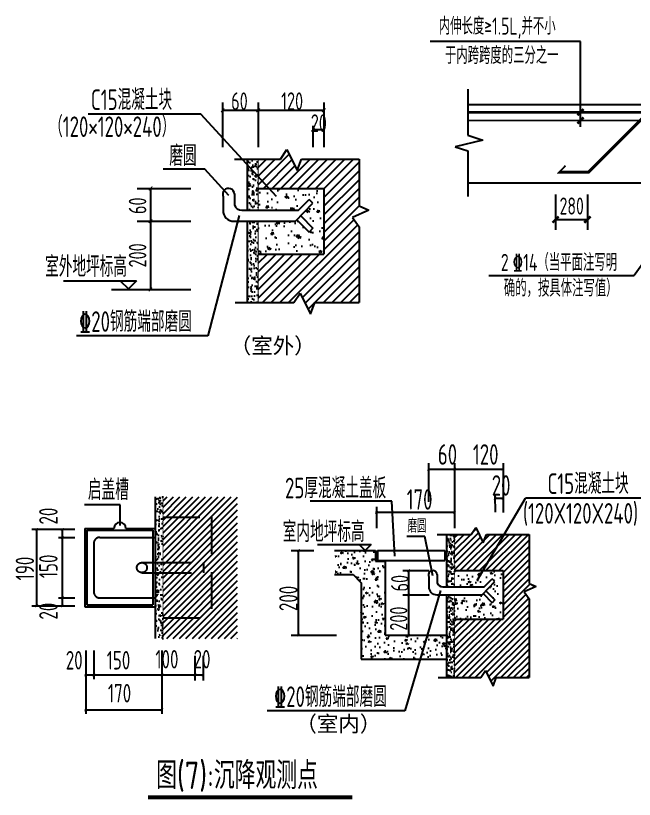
# Model space of a CAD drawing. Header units: millimetres. Extents: x 4533265 to 4958735, y 18976699 to 19555898.
# Drawn here: x 4845877 to 4858541, y 19446641 to 19462677 of the extents above; entities that cross this region are included whole.
import ezdxf

# ---------------------------------------------------------------- set-up
doc = ezdxf.new("R2010")
doc.units = ezdxf.units.MM
doc.header["$LTSCALE"] = 1000
doc.header["$MEASUREMENT"] = 0
doc.linetypes.add('HIDDEN', pattern=[0.375, 0.25, -0.125])
doc.linetypes.add('HIDDENX2', pattern=[19.049999999999997, 12.7, -6.35])
for name, color, linetype in [('NUM', 7, 'Continuous'), ('图形', 2, 'Continuous'), ('沉降观测-室内', 6, 'Continuous'), ('表格', 7, 'Continuous')]:
    doc.layers.add(name, color=color, linetype=linetype)
doc.styles.add('-宋体', font='', dxfattribs={"width": 0.8})
doc.styles.add('TSSD_REIN', font='tssdeng.shx', dxfattribs={"width": 0.7, "bigfont": 'tssdchn.shx'})
doc.styles.get('-宋体').set_extended_font_data('SimSun')
pattern_1 = [(49.99999999999999, (-69297.32293676469, 10383.48492816021), (320.6681783835276, -28.05483045438588), [33.53052903558634, -368.8358193914499]), (355, (-69297.32293676469, 10383.48492816021), (-62.03207493916041, 336.2853357249056), [26.82442322846914, -295.0686555131605]), (100.4513999999995, (-69270.6005894083, 10381.14702767064), (258.6363416122817, 308.2303011114158), [28.49656388705028, -313.4622125931741]), (46.18420000000002, (-69297.32293676469, 10472.89967225492), (477.1354262521579, -73.9992015453437), [50.29579355337889, -553.2537290871668]), (96.63559999999943, (-69257.56165529089, 10466.73304717662), (417.8631331584071, 435.5025007241445), [42.74484717179607, -470.1932437813726]), (351.1842, (-69297.32293676469, 10472.89967225492), (417.8627931968099, 435.502827099085), [40.23663484270372, -442.6029832697409]), (20.99999999999998, (-69252.61556471745, 10450.54598623107), (266.8614565680581, -180.000325383063), [33.53052903558634, -368.8358193914495]), (326.0000000000001, (-69252.61556471745, 10450.54598623107), (108.7798906906658, 324.195528541337), [26.82442322846909, -295.0686555131601]), (71.4514, (-69230.3771195449, 10435.54594490898), (375.6414565867782, 144.194909130602), [28.49656388705058, -313.4622125931782]), (37.49999999999998, (-69297.32293676469, 10383.48492816021), (5.436351757132591, 148.8280937554538), [0, -291.4920657493639, 0, -299.5393927179045, 0, -296.1863398143462]), (7.499999999999998, (-69297.32293676469, 10383.48492816021), (117.6114768477633, 176.3311114299574), [0, -170.7821612212531, 0, -284.7859599422467, 0, -112.8861144198074]), (327.5, (-69397.02037643082, 10383.48492816021), (238.6579826123524, -10.08369042111398), [0, -111.7684301186213, 0, -348.7175019700987, 0, -462.7213006910923]), (317.5, (-69441.72774847783, 10383.48492816021), (260.7272104571637, 44.75430688934183), [0, -145.2989591542076, 0, -231.5841872057832, 0, -328.5991845487466])]

# ---------------------------------------------------------------- blocks, each defined once
blk = doc.blocks.new('_ArchTick')
at = {"color": 0, "linetype": 'ByBlock', "const_width": 0.4}
blk.add_lwpolyline([(-0.5, -0.5), (0.5, 0.5)], dxfattribs=at)
blk = doc.blocks.new('A$C04FD6434')
at = {"layer": '表格', "linetype": 'Continuous'}
h = blk.add_hatch(dxfattribs=at)
h.set_pattern_fill('AR-SAND', color=256, scale=60.67429063582301, angle=-1.272221872585407e-14, style=0)
h.set_pattern_definition([(37.49999999999998, (-89821.56441901112, 11843.24363360344), (-3.822077318068813, 116.9086653651162), [0, -92.22492176645079, 0, -103.1462940808989, 0, -98.59572228321218]), (7.499999999999936, (-89821.56441901112, 11843.24363360344), (107.3799461759234, 171.2317105784934), [0, -49.75291832137488, 0, -83.12377817107755, 0, -31.85400258380708]), (327.5, (-89896.19379649311, 11843.24363360344), (188.9483484010932, 0.3433590590254196), [0, -30.33714531791151, 0, -109.2137231444814, 0, -142.5845829941841]), (317.4999999999999, (-89896.19379649311, 11843.24363360344), (182.3945992938991, 53.25234231078068), [0, -15.16857265895576, 0, -71.5956629502712, 0, -81.91029235836113])])
h.paths.add_polyline_path([(3414.985927622765, 2508.746650662622), (3601.676052656258, 2508.746650662622), (3601.676052656258, 3381.247324656229), (3414.985927622765, 3381.247324656229)])
h.paths.add_polyline_path([(3414.985927622765, 935.8275861620205), (3601.676052656258, 935.8275861620205), (3601.676052656258, 2322.056525629479), (3414.985927622765, 2322.056525629479)])
h = blk.add_hatch(dxfattribs=at)
h.set_pattern_fill('AN33C', color=256, scale=606.7429063582299, angle=-1.272221872585407e-14, style=0)
h.set_pattern_definition([(49.99999999999996, (-89821.56441901112, 11843.24363360344), (435.1925278062159, -38.07441275952381), [45.50571797686723, -500.5628977455393]), (355, (-89821.56441901112, 11843.24363360344), (-84.18638741743185, 456.3872413409431), [36.40457438149384, -400.4503181964322]), (100.4513999999995, (-89785.29837617022, 11840.07076865376), (351.0064636166682, 418.31255150835), [38.67390813242551, -425.4130028050243]), (46.18419999999995, (-89821.56441901112, 11964.59221487516), (647.5409356279287, -100.427487811538), [68.2585769653008, -750.8443466183089]), (96.63559999999912, (-89767.60267986823, 11956.22322369763), (567.099966429267, 591.0391081256248), [58.01086401886609, -638.1194022747178]), (351.1841999999999, (-89821.56441901112, 11964.59221487516), (567.0995050528138, 591.0395510630439), [54.60686157223923, -600.6754772946307]), (20.99999999999994, (-89760.8901283755, 11934.25506955734), (362.1691196280789, -244.286155877014), [45.50571797686672, -500.5628977455344]), (326.0000000000001, (-89760.8901283755, 11934.25506955734), (147.6298516516181, 439.9796458775287), [36.40457438149376, -400.4503181964315]), (71.45139999999996, (-89730.70938135637, 11913.89787061978), (509.7991196534848, 195.6930909629597), [38.67390813242577, -425.4130028050274]), (37.49999999999998, (-89821.56441901112, 11843.24363360344), (7.377905956108547, 201.9809843824016), [0, -395.5963749455655, 0, -406.5177472600133, 0, -401.9671754623266]), (7.499999999999936, (-89821.56441901112, 11843.24363360344), (159.6155757219645, 239.306508369228), [0, -231.775790228844, 0, -386.4952313501926, 0, -153.202583855453]), (327.5, (-89956.8680871292, 11843.24363360344), (323.8929764024782, -13.68500842865474), [0, -151.6857265895575, 0, -473.2594669594197, 0, -627.9789080807684]), (317.4999999999999, (-90017.54237776552, 11843.24363360344), (353.8440713347223, 60.73798792124956), [0, -197.1914445664249, 0, -314.2928254935633, 0, -445.9560361732995])])
h.paths.add_polyline_path([(4721.816802856512, 1761.717678684741), (4721.816802856512, 2882.395372574218), (3601.676052656258, 2882.395372574218), (3601.676052656258, 2508.746650662622), (4287.899371395353, 2508.746650662622), (4469.583650785498, 2694.67942042253), (4535.126677822322, 2628.192874619388), (4327.197588220239, 2415.401588145876), (4535.126677822322, 2202.610301672481), (4469.583650785498, 2136.123755869456), (4261.942397458712, 2348.620475327014), (4235.985423522769, 2322.056525629479), (3601.676052656258, 2322.056525629479), (3601.676052656258, 1761.717678684741)])
for p, q in [((2994.933146297466, 4348.545515893959), (2994.933146297466, 3585.775914666592)), ((3601.676052655559, 4348.545515893959), (3601.676052655559, 3585.775914666592)), ((4721.816802855814, 4348.545515893959), (4721.816802855814, 3585.775914666592)), ((2623.856302546104, 4147.294117645244), (702.97111231694, 4147.294117645244)), ((3913.201855607331, 2744.470432685339), (2623.856302546104, 4147.294117645244)), ((2994.933146297466, 4214.112440292607), (4721.816802855814, 4214.112440292607)), ((4535.126677822322, 3951.584248209605), (4535.126677822322, 3585.775914666592)), ((4535.126677822322, 3886.462003716966), (4721.816802855814, 3886.462003716966)), ((3983.529262882192, 3381.247324656462), (4091.876102442853, 3543.727510938654)), ((4091.876102442853, 3543.727510938654), (4265.707622371614, 3184.737955339951)), ((3194.549467832083, 3381.247324656462), (3983.529262882192, 3381.247324656462)), ((3414.985927622765, 3381.247324656462), (3414.985927622765, 2508.746650662739)), ((3601.676052655559, 2942.346495097969), (4128.148609676631, 3468.819052118342)), ((3601.676052655559, 3090.857580163865), (3892.065797149204, 3381.247324656462)), ((3601.676052655559, 3239.368665229063), (3743.554712083656, 3381.247324656462)), ((3690.236015197821, 2882.395372574218), (4176.599973237375, 3368.759330613888)), ((3987.258185328683, 2882.395372574218), (4486.110137411393, 3381.247324656462)), ((4135.769270394463, 2882.395372574218), (4634.621222476941, 3381.247324656462)), ((4265.707622371614, 3184.737955339951), (4337.599052345846, 3381.247324656462)), ((4284.280355460476, 2882.395372574218), (4783.132307542488, 3381.247324656462)), ((4337.599052345846, 3381.247324656462), (5323.999530092813, 3381.247324656462)), ((4432.791440525558, 2882.395372574218), (4931.643392608501, 3381.247324656462)), ((4581.302525591105, 2882.395372574218), (5080.154477673583, 3381.247324656462)), ((4721.816802855814, 2874.398564773495), (5228.66556273913, 3381.247324656462)), ((5323.999530092813, 3381.247324656462), (5323.999530092813, 2585.51478161721)), ((2692.035253379494, 3208.079940454452), (1978.51107012853, 3208.079940454452)), ((3100.915864322102, 2758.885220153956), (2692.035253379494, 3208.079940454452)), ((3838.747100263368, 2882.395372574218), (4225.051336798817, 3268.699609109084)), ((4721.816802855814, 2725.887479707948), (5323.999530092813, 3328.070206944831)), ((4721.816802855814, 2577.376394642401), (5323.999530092813, 3179.5591218794)), ((4721.816802855814, 2428.865309576853), (5323.999530092813, 3031.048036813852)), ((1538.977866768371, 2882.126900729607), (2454.214805170195, 2882.126900729607)), ((1765.559876736719, 2882.126900729607), (1765.559876736719, 1159.469803057262)), ((3601.676052655559, 2882.395372574218), (4721.816802855814, 2882.395372574218)), ((4721.816802855814, 2280.354224511306), (5323.999530092813, 2882.536951748305)), ((4721.816802855814, 2882.395372574218), (4721.816802855814, 1761.717678684858)), ((3002.750658081146, 2746.202624969301), (3002.750658081146, 2508.746650662739)), ((3194.716187511338, 2791.411248868448), (3194.716187511338, 2602.091713179718)), ((4287.899371395819, 2508.746650662739), (4469.583650785498, 2694.679420423112)), ((4535.126677822322, 2628.192874619504), (4469.583650785498, 2694.679420423112)), ((4721.816802855814, 2131.843139445758), (5323.999530092813, 2734.025866682758)), ((4235.985423522769, 2322.056525629479), (4535.126677822322, 2628.192874619504)), ((4721.816802855814, 1983.332054379862), (5323.999530092813, 2585.51478161721)), ((5323.999530092813, 2585.51478161721), (5487.714231330669, 2511.133366988739)), ((3278.097410466988, 2418.586154733319), (2739.669059520122, 368.5197253838414)), ((3325.133070484269, 2508.746650662739), (4287.899371395819, 2508.746650662739)), ((4327.197588220239, 2415.401588146226), (4535.126677822322, 2202.610301672714)), ((5487.714231330669, 2511.133366988739), (5208.397982763825, 2388.062822514912)), ((1538.977866768371, 2322.056525629479), (2454.214805170195, 2322.056525629479)), ((3189.44078311394, 2322.056525629479), (4235.985423522769, 2322.056525629479)), ((3414.985927622765, 2322.056525629479), (3414.985927622765, 935.8275861626025)), ((4261.942397458479, 2348.62047532713), (4469.583650785498, 2136.123755869688)), ((4721.816802855814, 1834.820969314664), (5236.294972294476, 2349.299138752976)), ((5208.397982763825, 2388.062822514912), (5323.999530092813, 2227.43108775164)), ((3971.334504769417, 935.8275861626025), (5298.44574246672, 2262.938823859324)), ((4119.845589834964, 935.8275861626025), (5323.999530092813, 2139.981526420568)), ((4535.126677822322, 2202.610301672714), (4469.583650785498, 2136.123755869688)), ((5323.999530092813, 2227.43108775164), (5323.999530092813, 935.8275861626025)), ((4355.928402362391, 1023.399313623901), (5323.999530092813, 1991.470441355021)), ((3601.676052655559, 1761.717678684858), (4721.816802855814, 1761.717678684858)), ((3601.676052655559, 1011.702389245853), (4351.691342095379, 1761.717678684858)), ((3601.676052655559, 1160.2134743114), (4203.180257029831, 1761.717678684858)), ((3601.676052655559, 1308.724559376715), (4054.669171964284, 1761.717678684858)), ((3601.676052655559, 1457.235644442262), (3906.158086898737, 1761.717678684858)), ((3601.676052655559, 1605.746729508042), (3757.647001833189, 1761.717678684858)), ((3601.676052655559, 1754.25781457359), (3609.135916767642, 1761.717678684858)), ((3674.312334638089, 935.8275861626025), (4500.202427160926, 1761.717678684858)), ((3822.823419703869, 935.8275861626025), (4648.713512226706, 1761.717678684858)), ((4404.379765923135, 923.3395921196789), (5323.999530092813, 1842.959356289473)), ((4452.831129483879, 823.2798706149915), (5323.999530092813, 1694.44827122381)), ((4713.889930097153, 935.8275861626025), (5323.999530092813, 1545.937186158262)), ((4862.401015162701, 935.8275861626025), (5323.999530092813, 1397.426101092715)), ((282.9690649705008, 1307.963249734719), (1526.917433607625, 1307.963249734719)), ((1246.523633328732, 1307.963249734719), (1386.720533467829, 1167.766349595273)), ((1526.917433607625, 1307.963249734719), (1386.720533467829, 1167.766349595273)), ((5010.912100228248, 935.8275861626025), (5323.999530092813, 1248.915016027284)), ((1100.234286154388, 1159.469803057262), (2454.214805170195, 1159.469803057262)), ((4211.309055567952, 935.8275861626025), (4319.655895128381, 1098.307772444328)), ((4319.655895128381, 1098.307772444328), (4493.48741505784, 739.318216845626)), ((5159.423185293796, 935.8275861626025), (5323.999530092813, 1100.403930961736)), ((3205.99815858854, 935.8275861626025), (4211.309055567952, 935.8275861626025)), ((4493.48741505784, 739.318216845626), (4565.378845031606, 935.8275861626025)), ((4565.378845031606, 935.8275861626025), (5323.999530092813, 935.8275861626025)), ((5307.934270359343, 935.8275861626025), (5323.999530092813, 951.8928458958399)), ((2739.669059520122, 368.5197253838414), (502.9871706627309, 368.5197253838414))]:
    blk.add_line(p, q, dxfattribs=at)
for points, const_width in [([(2964.614246168407, 4182.279458989389), (3024.206966065802, 4244.848151461221)], 16.33538594041389), ([(3571.357152526733, 4182.279458989389), (3630.949872423895, 4244.848151461221)], 16.33538594041389), ([(4691.497902726987, 4182.279458989389), (4751.090622623451, 4244.848151461221)], 16.33538594041389), ([(4504.807777693495, 3854.629022413748), (4564.400497589726, 3917.197714885464)], 16.33538594041389), ([(4691.497902726987, 3854.629022413748), (4751.090622623451, 3917.197714885464)], 16.33538594041389), ([(3601.676052656258, 3381.247324656695), (3601.676052656258, 2508.746650663204)], 18.66901250333015), ([(1735.240976607427, 2850.293919426156), (1794.833696503891, 2912.862611897755)], 16.33538594041389), ([(1735.240976607427, 2290.223544326611), (1794.833696503891, 2352.79223679821)], 16.33538594041389), ([(3601.676052656258, 2322.056525629479), (3601.676052656258, 935.8275861623697)], 18.66901250333015), ([(1735.240976607427, 1127.636821754044), (1794.833696503891, 1190.20551422541)], 16.33538594041389)]:
    blk.add_lwpolyline(points, dxfattribs=dict(at, const_width=const_width))
for centre, radius, start, end in [((3095.570717662107, 2780.828137363656), 100.4942228282626, 2.543141071118868, 204.4978473232418), ((3320.414940949995, 2639.933110372629), 131.2712762086337, 196.7543326290566, 272.0597586483863), ((3189.44078311394, 2508.746650662739), 186.6901250333016, 180, 270)]:
    blk.add_arc(centre, radius, start, end, dxfattribs=at)
blk.add_point((3508.330990139162, 2835.454369471176), dxfattribs=at)
at = {"layer": '表格', "linetype": 'Continuous', "style": 'TSSD_REIN', "width": 0.7}
for s, height, p in [('C15混凝土块', 349.9215119082725, (747.6944764561485, 4219.811745720333)), ('60', 300, (3140.345474133966, 4219.811745720333)), ('120', 300, (3993.029911761871, 4219.811745720333)), ('（120×120×240）', 349.9215119082725, (35.18781142728403, 3759.864983176813)), ('20', 300, (4498.91748791351, 3844.876297299168)), ('磨圆', 349.9215119082725, (2085.463939820882, 3265.55204552901)), ('室外地坪标高', 349.9215119082725, (-32.79472362599336, 1373.947514843429)), ('\x8420钢筋端部磨圆', 349.9215119082725, (543.5266013368964, 436.2610835521482))]:
    blk.add_text(s, height=height, dxfattribs=at).set_placement(p)
for s, p in [('60', (1693.83400271344, 2445.630114767933, -8.041593942840317)), ('200', (1693.83400271344, 1534.592589757638, -8.041593942840317))]:
    blk.add_text(s, height=300, rotation=90, dxfattribs=at).set_placement(p)
at = {"layer": '表格', "linetype": 'Continuous', "style": '-宋体'}
blk.add_text('（室外）', height=268.2731591296756, dxfattribs=at).set_placement((3117.647442996502, 67.15883741830476))
blk = doc.blocks.new('A$C5D690571')
at = {"layer": '沉降观测-室内', "linetype": 'Continuous'}
h = blk.add_hatch(dxfattribs=at)
h.set_pattern_fill('AN33C', color=256, scale=240.7320033324152, style=0)
h.set_pattern_definition([(49.99999999999999, (-74270.63953924435, 15278.54948857974), (172.6674806680533, -15.10644716774624), [18.05490024993112, -198.6039027492422]), (355, (-74270.63953924435, 15278.54948857974), (-33.40188650570175, 181.0767192364876), [14.44392019994492, -158.8831221993941]), (100.4513999999995, (-74256.2505829758, 15277.29061908531), (139.2657224066133, 165.9701621369161), [15.3443036314886, -168.7873452424785]), (46.18420000000002, (-74270.63953924435, 15326.69588924618), (256.9190756742389, -39.84572390903119), [27.08235037489627, -297.9058541238592]), (96.63559999999943, (-74249.2296184504, 15323.37539881957), (225.0032255468346, 234.5013465437702), [23.01645616942868, -253.1809774207386]), (351.1842, (-74270.63953924435, 15326.69588924618), (225.00304249059, 234.5015222841227), [21.66588029991739, -238.3246832990912]), (20.99999999999998, (-74246.56633891072, 15314.65928907949), (143.6946304597236, -96.92325212934156), [18.05490024993109, -198.6039027492421]), (326.0000000000001, (-74246.56633891072, 15314.65928907949), (58.57378729497391, 174.5668230607199), [14.4439201999449, -158.8831221993938]), (71.4514, (-74234.59179151081, 15306.58234375203), (202.2684766236498, 77.6434126087857), [15.34430363148877, -168.7873452424806]), (37.49999999999998, (-74270.63953924435, 15278.54948857974), (2.927266330763697, 80.13820432985973), [0, -156.9572661727345, 0, -161.2904422327179, 0, -159.4849522077248]), (7.499999999999998, (-74270.63953924435, 15278.54948857974), (63.32925676418023, 94.94752153920783), [0, -91.95962527298245, 0, -153.3462861227483, 0, -60.78483084143475]), (327.5, (-74324.32277598744, 15278.54948857974), (128.5081444835743, -5.429679457522899), [0, -60.18300083310382, 0, -187.7709625992838, 0, -249.1576234490496]), (317.5, (-74348.39597632061, 15278.54948857974), (140.3915748615497, 24.09847294041484), [0, -78.23790108303488, 0, -124.6991777261911, 0, -176.9380224493251])])
h.paths.add_polyline_path([(2478.48324212851, 5048.589719773969), (2340.922097367235, 5048.589719773969), (2340.922097367235, 3928.540601658868), (2478.48324212851, 3928.540601658868)])
h.paths.add_polyline_path([(2478.48324212851, 3928.540601658868), (2340.922097367235, 3928.540601658868), (2340.922097367235, 3756.589170707273), (2478.48324212851, 3756.589170707273)])
h.paths.add_polyline_path([(2478.48324212851, 3756.589170707273), (2340.922097367235, 3756.589170707273), (2340.922097367235, 2636.540052592172), (2478.48324212851, 2636.540052592172)])
h = blk.add_hatch(dxfattribs=at)
h.set_pattern_fill('ANSI31', color=256, scale=619.0251514262102, style=0)
h.set_pattern_definition([(45, (-74270.63953924435, 15278.54948857974), (-54.71461028731284, 54.71461028731282), [])])
h.paths.add_polyline_path([(3166.288965934888, 3928.540601658868), (2478.48324212851, 3928.540601658868), (2478.48324212851, 3756.589170707273), (3166.288965934888, 3756.589170707273)], flags=0)
h.paths.add_polyline_path([(3303.850110697094, 4700.415675221011), (2478.48324212851, 4700.415675221011), (2478.48324212851, 3928.540601658868), (3166.288965934888, 3928.540601658868), (3166.288965934888, 3756.589170707273), (2478.48324212851, 3756.589170707273), (2478.48324212851, 2984.714097145014), (3303.850110697094, 2984.714097145014)], flags=16)
h.paths.add_polyline_path([(3747.563699187245, 5048.589719773969), (2478.48324212851, 5048.589719773969), (2478.48324212851, 4700.415675221011), (3303.850110697094, 4700.415675221011), (3303.850110697094, 2984.714097145014), (2478.48324212851, 2984.714097145014), (2478.48324212851, 2636.540052592172), (3747.563699187245, 2636.540052592172)])
h = blk.add_hatch(dxfattribs=at)
h.set_pattern_fill('AR-SAND', color=256, scale=44.70737204744853, style=0)
h.set_pattern_definition([(37.49999999999998, (-69297.32293676469, 10383.48492816021), (-2.816267497524411, 86.14322711113823), [0, -67.95520551212165, 0, -76.00253248066244, 0, -72.64947957710375]), (7.499999999999998, (-69297.32293676469, 10383.48492816021), (79.12206560331194, 126.1707341104688), [0, -36.66004507890774, 0, -61.24909970500442, 0, -23.47137032491045]), (327.5, (-69352.31300438312, 10383.48492816021), (139.2250988218581, 0.2530014119135012), [0, -22.35368602372427, 0, -80.47326968540735, 0, -105.0623243115041]), (317.5, (-69352.31300438312, 10383.48492816021), (134.3960205323467, 39.23856801847), [0, -11.17684301186213, 0, -52.75469901598925, 0, -60.35495226405548])])
h.paths.add_polyline_path([(7451.799844607944, 4409.730502376682), (7314.238699846203, 4409.730502376682), (7314.238699846203, 3517.131025840994), (7451.799844607944, 3517.131025840994)])
h.paths.add_polyline_path([(7444.323627056787, 2980.330098657054, -0.3764019532942927), (7451.799844607944, 2988.854229212739), (7451.799844607944, 3379.569881079718), (7314.238699846203, 3379.569881079718), (7314.238699846203, 1967.019425706472), (7451.799844607944, 1967.019425706472), (7451.799844607944, 2971.805968101369, -0.3764019532942927)])
h = blk.add_hatch(dxfattribs=at)
h.set_pattern_fill('ANSI31', color=256, scale=619.0251514262102, style=0)
h.set_pattern_definition([(45, (-69297.32293676469, 10383.48492816021), (-54.71461028731284, 54.71461028731282), [])])
h.paths.add_polyline_path([(7941.08626439888, 4264.934124985477), (7812.99988129246, 4529.452744900249), (7733.165367932757, 4409.730502376682), (7451.799844607944, 4409.730502376682), (7451.799844607944, 3792.451136723277), (8277.166713176295, 3792.451136723277), (8277.166713176295, 2966.688625436043), (7451.799844607944, 2966.688625436043), (7451.799844607944, 1967.019425706472), (7901.003109911224, 1967.019425706472), (7980.837623271625, 2086.741668230039), (8108.924006377347, 1822.223048315267), (8161.896638990147, 1967.019425706472), (8709.042741862591, 1967.019425706472), (8720.880301666679, 1978.856985510211), (8720.88030166598, 3309.845874222228), (8635.700214160373, 3428.206099837204), (8841.512186788721, 3518.889658923261), (8720.88030166598, 3573.697017070372), (8720.88030166598, 4409.730502376682), (7994.058897010516, 4409.730502376682)])
h = blk.add_hatch(dxfattribs=at)
h.set_pattern_fill('AR-CONC', color=256, scale=44.70737204744853, style=0)
h.set_pattern_definition(pattern_1)
h.paths.add_polyline_path([(6268.773999660043, 3950.448631839245), (6103.700625946512, 3950.448631839245), (6103.700625946512, 4136.156177267316), (5414.250357550569, 4136.156177267316), (5414.250357550569, 3723.47274298314), (5718.529420614475, 3723.47274298314), (5856.090565376217, 3585.911598221865), (5856.090565376217, 2282.020843827398), (7087.995935656596, 2282.020843827398), (7131.953887450974, 2691.764157273108), (6601.703515852802, 2691.764157273108, -0.9772497378288105), (6584.512925027404, 2691.764157273108), (6268.773999660043, 2691.764157273108)])
h = blk.add_hatch(dxfattribs=at)
h.set_pattern_fill('AN33C', color=256, scale=447.0737204744853, style=0)
h.set_pattern_definition([(49.99999999999999, (-61386.37734504207, 10395.18143432389), (320.6681783835276, -28.05483045438589), [33.53052903558634, -368.8358193914499]), (355, (-61386.37734504207, 10395.18143432389), (-62.0320749391604, 336.2853357249056), [26.82442322846914, -295.0686555131605]), (100.4513999999995, (-61359.65499768546, 10392.84353383444), (258.6363416122819, 308.2303011114158), [28.49656388705028, -313.4622125931741]), (46.18420000000002, (-61386.37734504207, 10484.59617841872), (477.1354262521577, -73.99920154534365), [50.29579355337889, -553.2537290871668]), (96.63559999999943, (-61346.61606356781, 10478.42955334065), (417.8631331584071, 435.5025007241445), [42.74484717179607, -470.1932437813724]), (351.1842, (-61386.37734504207, 10484.59617841872), (417.8627931968099, 435.502827099085), [40.23663484270372, -442.6029832697409]), (20.99999999999998, (-61341.66997299506, 10462.2424923951), (266.8614565680581, -180.0003253830628), [33.53052903558634, -368.8358193914495]), (326.0000000000001, (-61341.66997299506, 10462.2424923951), (108.7798906906658, 324.195528541337), [26.82442322846909, -295.0686555131601]), (71.4514, (-61319.43152782274, 10447.24245107267), (375.6414565867782, 144.194909130602), [28.49656388705058, -313.4622125931782]), (37.49999999999998, (-61386.37734504207, 10395.18143432389), (5.436351757132575, 148.8280937554538), [0, -291.4920657493641, 0, -299.5393927179045, 0, -296.1863398143462]), (7.499999999999998, (-61386.37734504207, 10395.18143432389), (117.6114768477633, 176.3311114299574), [0, -170.7821612212531, 0, -284.7859599422467, 0, -112.8861144198074]), (327.5, (-61486.07478470751, 10395.18143432389), (238.6579826123524, -10.08369042111396), [0, -111.7684301186213, 0, -348.7175019700987, 0, -462.7213006910923]), (317.5, (-61530.78215675522, 10395.18143432389), (260.7272104571637, 44.75430688934184), [0, -145.2989591542076, 0, -231.5841872057832, 0, -328.5991845487466])])
h.paths.add_polyline_path([(8277.166713176295, 2966.688625436043), (8277.166713176295, 3792.451136723277), (7451.799844607944, 3792.451136723277), (7451.799844607944, 3517.131025840994), (7957.438079467742, 3517.131025840994), (8091.310706387274, 3654.134119348368), (8139.605568415252, 3605.144032967044), (7986.394660286838, 3448.350453460356), (8139.605568415252, 3291.556873953668), (8091.310706387274, 3242.566787572112), (7938.311888146447, 3399.14331769885), (7919.185696825152, 3379.569881079718), (7451.799844607944, 3379.569881079718), (7451.799844607944, 2966.688625436043)])
h = blk.add_hatch(dxfattribs=at)
h.set_pattern_fill('AR-CONC', color=256, scale=44.70737204744853, style=0)
h.set_pattern_definition(pattern_1)
h.paths.add_polyline_path([(7314.238699846203, 2691.764157273108), (7131.953887450974, 2691.764157273108), (7087.995935656596, 2282.020843827398), (7314.238699846203, 2282.020843827398)])
at = {"layer": 'NUM', "const_width": 69.98430238165449, "elevation": -8.041593942840317}
blk.add_lwpolyline([(2223.51868395973, -73.19898277614263), (5709.2613967699, -73.19898277614263)], dxfattribs=at)
at = {"layer": '沉降观测-室内', "linetype": 'Continuous'}
for p, q in [((7004.726124133449, 5622.475834167213), (7004.726124133449, 4964.0889896187)), ((7451.799844607944, 5622.475834167213), (7451.799844607944, 4788.186742329039)), ((8277.166713176295, 5622.475834167213), (8277.166713176295, 4785.196553935297)), ((7004.726124133449, 5523.419883724069), (8277.166713176295, 5523.419883724069)), ((2340.922097367235, 5048.589719774551), (2340.922097367235, 2636.540052592522)), ((6378.240024239989, 4973.526547152782), (4985.873888120055, 4973.526547152782)), ((6434.172352831811, 4037.393895939458), (6378.240024239989, 4973.526547152782)), ((7838.631986101856, 3622.759426503093), (8658.193785122596, 5028.174097320298)), ((8139.60556841502, 5075.018779398524), (8141.270721121226, 4788.777943175286)), ((8139.60556841502, 5027.033967667259), (8277.166713176295, 5027.033967667259)), ((10751.08483083243, 5028.174097320298), (8658.193785122596, 5028.174097320298)), ((1747.138127703918, 4912.06811517966), (1138.912064212142, 4912.06811517966)), ((1747.138127703918, 4562.079731697217), (1747.138127703918, 4912.06811517966)), ((6117.456740422407, 4877.835202170303), (6117.456740422407, 4513.150832963292)), ((7447.702138139633, 4877.835202170769), (7447.702138139633, 4513.150832963292)), ((6103.700625946512, 4788.186742329039), (7461.458252615761, 4788.186742329039)), ((241.5513020819053, 4495.980323800119), (974.1173295057379, 4495.980323800119)), ((322.5664677727036, 3175.393334090593), (322.5664677727036, 4509.73643827613)), ((759.8914660993032, 3175.393334090593), (759.8914660993032, 4509.73643827613)), ((1144.140137942741, 4509.73643827613), (1144.140137942741, 3175.393334090593)), ((1144.140137942741, 4509.73643827613), (1639.360259083565, 4509.73643827613)), ((1179.339705793653, 4479.918229221134), (1179.339705793653, 3210.565558318165)), ((1179.339705793653, 4479.918229221134), (2305.72252951609, 4479.918229221134)), ((1845.701976226177, 4509.73643827613), (2340.922097367235, 4509.73643827613)), ((2305.72252951609, 4479.918229221134), (2305.72252951609, 3210.565558318165)), ((7151.811834737426, 4409.730502377264), (7733.165367932757, 4409.730502377264)), ((7314.238699846203, 4409.730502377264), (7314.238699846203, 3517.131025841576)), ((7733.165367932757, 4409.730502377264), (7812.999881292228, 4529.452744900598)), ((7812.999881292228, 4529.452744900598), (7941.086264398415, 4264.934124985826)), ((7941.086264398415, 4264.934124985826), (7994.058897010516, 4409.730502377264)), ((7994.058897010516, 4409.730502377264), (8720.880301666679, 4409.730502377264)), ((8720.880301666679, 4409.730502377264), (8720.880301666679, 3573.69701707107)), ((693.5232092118822, 4358.419179038843), (974.2462707599625, 4358.419179038843)), ((6944.229791880585, 4373.227506327676), (6634.656805114821, 4373.227506327676)), ((7082.818653203314, 3701.443655992392), (6944.229791880585, 4373.227506327676)), ((5111.409093912458, 4235.975754798623), (6028.002628697548, 4235.975754798623)), ((5821.396670597373, 4235.975754798623), (5924.699649647344, 4132.672775748419)), ((6028.002628697548, 4235.975754798623), (5924.699649647344, 4132.672775748419)), ((4663.087721622549, 4136.156177267665), (5049.857026158599, 4136.156177267665)), ((4783.851511207642, 4136.156177267665), (4783.851511207642, 2691.764157273108)), ((5402.231242773822, 4136.156177267665), (6103.700625946512, 4136.156177267665)), ((6103.700625946512, 4136.156177267665), (6103.700625946512, 3950.448631839594)), ((6136.292696038261, 4136.156177267665), (7284.842667572666, 4136.156177267665)), ((6136.292696038261, 4136.156177267665), (6136.292696038261, 3964.204746315838)), ((7284.842667572666, 4136.156177267665), (7284.842667572666, 3964.204746315838)), ((6103.700625946512, 3950.448631839594), (6268.773999660043, 3950.448631839594)), ((6136.292696038261, 3964.204746315838), (7284.842667572666, 3964.204746315838)), ((6268.773999660043, 3950.448631839594), (6268.77399965981, 2691.764157273225)), ((6567.366175532341, 3792.253315364011), (7014.909879527055, 3792.253315364011)), ((6665.282206462696, 3792.253315364011), (6665.282206462696, 2691.764157273225)), ((7451.799844607944, 3792.451136723626), (8277.166713176295, 3792.451136723626)), ((8277.166713176295, 3792.451136723626), (8277.166713176295, 2966.688625436509)), ((5402.231242773822, 3723.472742983373), (5718.529420614475, 3723.472742983373)), ((5718.529420614475, 3723.472742983373), (5856.090565376217, 3585.911598222097)), ((7010.486395973945, 3692.098585856729), (7010.486395973945, 3517.131025841576)), ((7151.934680817183, 3725.410203466658), (7151.934680817183, 3585.911598222097)), ((7957.438079467742, 3517.131025841576), (8091.310706387274, 3654.134119348717)), ((8139.60556841502, 3605.14403296751), (8091.310706387274, 3654.134119348717)), ((5856.090565376217, 3585.911598222097), (5856.090565376217, 2282.020843827748)), ((7248.031331429025, 3517.131025841576), (7957.438079467742, 3517.131025841576)), ((7919.185696825152, 3379.569881079951), (8139.60556841502, 3605.14403296751)), ((8841.512186788721, 3518.889658923494), (8635.700214160373, 3428.206099837553)), ((8720.880301666679, 3573.69701707107), (8841.512186788721, 3518.889658923494)), ((6567.366175532341, 3379.569881079951), (7014.909879527055, 3379.569881079951)), ((7213.373476679437, 3450.696976208943), (6602.048155328957, 1399.561784933787)), ((7148.047540735453, 3379.569881080184), (7919.185696825152, 3379.569881079951)), ((7314.238699846203, 3379.569881080184), (7314.238699846203, 1967.019425706938)), ((7938.311888146447, 3399.143317699549), (8091.310706387274, 3242.566787572694)), ((7986.394660286605, 3448.350453460705), (8139.60556841502, 3291.556873953901)), ((8635.700214160373, 3428.206099837553), (8720.880301666679, 3309.845874222694)), ((693.5232092118822, 3326.710593328346), (974.2462707599625, 3326.710593328346)), ((1179.339705793653, 3210.565558318165), (2305.72252951609, 3210.565558318165)), ((8139.60556841502, 3291.556873953901), (8091.310706387274, 3242.566787572694)), ((8720.880301666679, 3309.845874222694), (8720.880301666679, 1967.019425706938)), ((241.5513020819053, 3189.14944856707), (974.1173295057379, 3189.14944856707)), ((1144.140137942741, 3175.393334090593), (2340.922097367235, 3175.393334090593)), ((7451.799844607944, 2966.688625436509), (8277.166713176295, 2966.688625436509)), ((4663.087721622549, 2691.764157273108), (5436.626330694649, 2691.764157273108)), ((6268.77399965981, 2691.764157273225), (7314.238699846203, 2691.764157273108)), ((1157.896252418635, 2429.011248110095), (1157.896252418635, 1347.919161408907)), ((1295.457397180377, 2429.011248110095), (1295.457397180377, 1942.06700560695)), ((2459.868104886264, 2429.011248110095), (2459.868104886264, 1347.919161408907)), ((3022.01341225463, 2339.406323818956), (3022.01341225463, 1917.292567918892)), ((3159.574557015672, 2339.406323818956), (3159.574557015672, 1917.292567918892)), ((5856.090565376217, 2282.020843827748), (7314.238699846203, 2282.020843827748)), ((1144.140137942741, 2014.270092919585), (3159.574557015672, 2014.270092919585)), ((7901.003109911224, 1967.019425706938), (7980.837623271625, 2086.741668230738)), ((7980.837623271625, 2086.741668230738), (8108.924006377347, 1822.223048315616)), ((7172.567532668123, 1967.019425706938), (7901.003109911224, 1967.019425706938)), ((8108.924006377347, 1822.223048315616), (8161.896638989449, 1967.019425706938)), ((8161.896638989449, 1967.019425706938), (8720.880301666679, 1967.019425706938)), ((8709.042741863057, 1967.019425706938), (8720.880301666679, 1978.85698551056)), ((1144.140137942741, 1418.777675599791), (2459.868104886264, 1418.777675599791)), ((6602.048155328957, 1399.561784933787), (4256.44037970202, 1399.561784933787))]:
    blk.add_line(p, q, dxfattribs=at)
at = {"layer": '沉降观测-室内', "linetype": 'HIDDEN', "ltscale": 2.5}
for p, q in [((2478.483242128277, 4700.41567522171), (3303.850110696629, 4700.41567522171)), ((3303.850110696629, 4700.41567522171), (3303.850110696629, 2984.714097145363)), ((2117.385237129405, 3928.540601659566), (2340.922097367235, 3928.540601659566)), ((2340.922097367235, 3928.540601659566), (3166.288965934888, 3928.540601659566)), ((3166.288965934888, 3928.540601659566), (3166.288965934888, 3756.58917070739)), ((2117.385237129405, 3756.589170707855), (2340.922097367235, 3756.58917070739)), ((2340.922097367235, 3756.58917070739), (3166.288965934888, 3756.58917070739)), ((2478.483242128277, 2984.714097145363), (3303.850110696629, 2984.714097145363))]:
    blk.add_line(p, q, dxfattribs=at)
at = {"layer": '沉降观测-室内', "linetype": 'HIDDENX2'}
for p, q in [((1398.62825575145, 4358.419179038494), (2327.165982890641, 4358.419179038843)), ((1295.457397180377, 4255.248320467537), (1295.457397180377, 3429.881451899186)), ((1398.62825575145, 3326.710593328346), (2327.165982890641, 3326.710593328346))]:
    blk.add_line(p, q, dxfattribs=at)
at = {"layer": '沉降观测-室内', "linetype": 'Continuous'}
for points, const_width in [([(6982.385881932918, 5499.964002763852), (7026.296307119541, 5546.067249848275)], 12.03660016662076), ([(7429.459602406947, 5499.964002763852), (7473.370027594268, 5546.067249848275)], 12.03660016662076), ([(8254.826470974833, 5499.964002763852), (8298.736896162387, 5546.067249848275)], 12.03660016662076), ([(2478.48324212851, 5048.589719774551), (2478.48324212851, 3928.540601659333)], 13.75611447613801), ([(8117.815380518558, 5003.578086707043), (8161.725805704948, 5049.681333791232)], 12.03660016662076), ([(8254.826470974833, 5003.578086707043), (8298.736896162387, 5049.681333791232)], 12.03660016662076), ([(6095.116498222109, 4764.730861369055), (6139.026923408732, 4810.834108453244)], 12.03660016662076), ([(7425.361895939335, 4764.730861369055), (7469.272321126191, 4810.834108453244)], 12.03660016662076), ([(300.2262255717069, 4472.524442839669), (344.1366507583298, 4518.627689924208)], 12.03660016662076), ([(737.5512238987722, 4472.524442839669), (781.461649085395, 4518.627689924208)], 12.03660016662076), ([(7451.799844607944, 4409.730502377264), (7451.799844607944, 3517.13102584146)], 13.75611447613801), ([(737.5512238987722, 4334.963298078394), (781.461649085395, 4381.066545162816)], 12.03660016662076), ([(4761.511269007344, 4112.700296307448), (4805.4216941942, 4158.80354339187)], 12.03660016662076), ([(2478.48324212851, 3928.540601659333), (2478.48324212851, 2636.540052592522)], 13.75611447613801), ([(6642.941964261699, 3768.797434404027), (6686.852389448555, 3814.900681488332)], 12.03660016662076), ([(737.5512238987722, 3303.254712368129), (781.461649085395, 3349.357959452318)], 12.03660016662076), ([(6642.941964261699, 3356.114000120084), (6686.852389448555, 3402.217247204157)], 12.03660016662076), ([(7451.799844607944, 3379.569881080184), (7451.799844607944, 1967.019425706938)], 13.75611447613801), ([(300.2262255717069, 3165.693567606737), (344.1366507583298, 3211.796814691159)], 12.03660016662076), ([(737.5512238987722, 3165.693567606737), (781.461649085395, 3211.796814691159)], 12.03660016662076), ([(4761.511269007344, 2668.308276312775), (4805.4216941942, 2714.411523397313)], 12.03660016662076), ([(6642.941964261699, 2668.308276312775), (6686.852389448555, 2714.411523397313)], 12.03660016662076), ([(1135.556010218803, 1990.814211959485), (1179.466435405193, 2036.917459043558)], 12.03660016662076), ([(1273.117154980078, 1990.814211959485), (1317.027580166236, 2036.917459043558)], 12.03660016662076), ([(2437.527862686198, 1990.814211959485), (2481.438287872355, 2036.917459043558)], 12.03660016662076), ([(2999.673170054331, 1990.814211959485), (3043.583595240954, 2036.917459043558)], 12.03660016662076), ([(3137.234314815374, 1990.814211959485), (3181.14474000223, 2036.917459043558)], 12.03660016662076), ([(1135.556010218803, 1395.321794639458), (1179.466435405193, 1441.425041723996)], 12.03660016662076), ([(2437.527862686198, 1395.321794639458), (2481.438287872355, 1441.425041723996)], 12.03660016662076)]:
    blk.add_lwpolyline(points, dxfattribs=dict(at, const_width=const_width))
at = {"layer": '沉降观测-室内', "linetype": 'Continuous', "const_width": 17.19514309517251}
blk.add_lwpolyline([(7444.323627056787, 2980.330098657403, 1), (7461.518770152004, 2980.330098657403, 1)], format="xyb", close=True, dxfattribs=at)
at = {"layer": '沉降观测-室内', "linetype": 'HIDDENX2'}
blk.add_circle((2117.385237129405, 3842.564886183711), 85.97571547586256, dxfattribs=at)
at = {"layer": '沉降观测-室内', "linetype": 'Continuous'}
for centre, radius, start, end in [((1742.531117654638, 4509.73643827613), 103.170858571035, 0, 180), ((7078.880124085816, 3717.612121305312), 74.04837471556193, 2.543141071118868, 204.4978473232418), ((7148.047540735453, 3517.131025841576), 137.5611447613801, 180, 270), ((7244.554814929375, 3613.79473299603), 96.72620352215121, 196.7543326290566, 272.0597586483863)]:
    blk.add_arc(centre, radius, start, end, dxfattribs=at)
at = {"layer": '沉降观测-室内', "linetype": 'HIDDENX2'}
for centre, start, end in [((1398.62825575145, 4255.248320467537), 90, 180), ((1398.62825575145, 3429.881451899186), 180, 270)]:
    blk.add_arc(centre, 103.170858571035, start, end, dxfattribs=at)
at = {"layer": '沉降观测-室内', "color": 0, "linetype": 'ByBlock'}
blk.add_point((7383.019272227306, 3757.863029173925), dxfattribs=at)
at = {"layer": 'NUM', "linetype": 'Continuous', "style": 'TSSD_REIN', "width": 0.8}
blk.add_text('图(7):沉降观测点', height=466.5620158776968, dxfattribs=at).set_placement((2360.455651041586, 66.55261642648841, -8.041593942840317))
at = {"layer": '沉降观测-室内', "linetype": 'Continuous', "style": 'TSSD_REIN', "width": 0.699999988079071}
for s, p in [('20', (679.22477990482, 4577.982980908593)), ('190', (278.6560027953237, 3625.031935516512)), ('150', (679.22477990482, 3662.958009191556)), ('200', (4774.52217044658, 3101.642636583187)), ('20', (679.22477990482, 2956.931424722308))]:
    blk.add_text(s, height=315, rotation=90, dxfattribs=at).set_placement(p)
for s, p in [('20', (818.6451566896867, 2105.532401315868)), ('150', (1516.292430896079, 2105.532401315868)), ('100', (2346.994769606739, 2123.18080562586)), ('20', (2999.262465843, 2123.18080562586)), ('170', (1537.405289161252, 1543.775536055211))]:
    blk.add_text(s, height=315, dxfattribs=at).set_placement(p)
at = {"layer": '表格', "linetype": 'Continuous', "style": 'TSSD_REIN', "width": 0.699999988079071}
for s, height, p in [('60', 349.9215119082725, (7165.465132989921, 5597.847794597968)), ('120', 349.9215119082725, (7763.870605394477, 5597.847794597968)), ('C15混凝土块', 349.9215119082725, (9036.023745884188, 5099.636763553834)), ('启盖槽', 349.9215119082725, (1195.337847155053, 4995.086886299541)), ('25厚混凝土盖板', 349.9215119082725, (4558.256318613887, 5024.715967396274)), ('20', 349.9215119082725, (8085.125482095173, 5068.975183905102)), ('170', 349.9215119082725, (6634.095708576497, 4830.365924570477)), ('(120X120X240)', 349.9215119082725, (8616.88452183595, 4593.505954047665)), ('磨圆', 233.2810079388484, (6646.980072106468, 4439.193410833366)), ('室内地坪标高', 349.9215119082725, (4520.116861673538, 4278.971420524758)), ('\x8420钢筋端部磨圆', 349.9215119082725, (4368.570299748797, 1467.303143102094))]:
    blk.add_text(s, height=height, dxfattribs=at).set_placement(p)
for s, p in [('60', (6667.50755824917, 3436.040528518031, -8.041593942840317)), ('200', (6647.250732225599, 2767.602614060859, -8.041593942840317))]:
    blk.add_text(s, height=300, rotation=90, dxfattribs=at).set_placement(p)
at = {"layer": '表格', "linetype": 'Continuous', "style": '-宋体'}
blk.add_text('（室内）', height=268.2731591296756, dxfattribs=at).set_placement((4736.085237791296, 1045.246022871812))

msp = doc.modelspace()

# ---------------------------------------------------------------- linework, layer by layer
at = {"layer": '图形', "color": 3, "linetype": 'Continuous'}
for p, q in [((4857439.472523097, 19462146.02629099), (4854363.299598832, 19462146.02629099)), ((4857439.472523097, 19460403.53942768), (4857439.472523097, 19462146.02629099)), ((4855134.796254266, 19461170.71813187), (4855134.796254266, 19460232.378841)), ((4855134.796254266, 19460856.13844213), (4858904.511305217, 19460856.13844213)), ((4855134.796254266, 19460232.378841), (4855443.050845716, 19460129.75610157)), ((4855443.050845716, 19460129.75610157), (4854875.721582223, 19459995.19028332)), ((4854875.721582223, 19459995.19028332), (4855134.796254266, 19459908.94046326)), ((4855134.796254266, 19459908.94046326), (4855134.796254266, 19458979.47302882)), ((4855134.796254266, 19459256.13844213), (4858904.511305217, 19459256.13844213)), ((4859993.533236917, 19459374.44332831), (4858534.680936869, 19457359.98888848)), ((4856928.759796623, 19459014.31601271), (4856928.759796623, 19458293.52184408)), ((4857581.378262896, 19459014.31601271), (4857581.378262896, 19458293.52184408)), ((4856928.759796623, 19458504.18517077), (4857581.378262896, 19458504.18517077)), ((4855565.774301458, 19457359.98888848), (4858534.680936869, 19457359.98888848))]:
    msp.add_line(p, q, dxfattribs=at)
at = {"layer": '图形', "color": 3, "linetype": 'Continuous', "const_width": 55.00000000000001}
msp.add_lwpolyline([(4855134.796254266, 19460700.46651246), (4865726.241548713, 19460700.46651246)], dxfattribs=at)
at = {"layer": '图形', "color": 3, "linetype": 'Continuous'}
for points in [[(4855134.796254266, 19460532.11922671, 35, 35, 0), (4863796.981859598, 19460532.11922671, 35, 35, 0), (4863669.299219955, 19460398.06030428, 0, 0, 0)], [(4858743.408505496, 19460612.76020641, 60, 60, 0), (4857601.256693382, 19459472.13514248, 60, 60, 0), (4857003.023273665, 19459472.13514248, 35, 35, 0), (4857130.705913302, 19459606.1940649, 0, 0, 0)]]:
    msp.add_lwpolyline(points, format="xyseb", dxfattribs=at)

# ---------------------------------------------------------------- block references
at = {"xscale": 1.200000002980232, "yscale": 1.199999999254942, "zscale": 1.200000000186265}
for name, p in [('A$C04FD6434', (4846519.876836184, 19455683.36579268)), ('A$C5D690571', (4845920.547731627, 19446771.03094811))]:
    msp.add_blockref(name, p, dxfattribs=at)
at = {"layer": '表格', "color": 3, "linetype": 'Continuous', "xscale": 127, "yscale": 127, "zscale": 127, "rotation": 180}
for p in [(4857439.472523097, 19460700.46651246), (4857439.472523097, 19460532.11922671), (4856928.759796623, 19458504.18517077), (4857581.378262896, 19458504.18517077)]:
    msp.add_blockref('_ArchTick', p, dxfattribs=at)

# ---------------------------------------------------------------- texts
at = {"layer": '图形', "color": 3, "linetype": 'Continuous', "style": 'TSSD_REIN', "width": 0.7}
for s, p in [('内伸长度≥1.5L,并不小', (4854538.243716318, 19462288.07324969)), ('于内跨跨度的三分之一', (4854663.175297741, 19461689.9631296)), ('280', (4857011.553755548, 19458606.1347893)), ('2  14（当平面注写明', (4855809.043744076, 19457453.36153078)), ('确的，按具体注写值）', (4855870.152247947, 19456927.69793593))]:
    msp.add_text(s, height=350, dxfattribs=at).set_placement(p)
at = {"layer": '图形', "color": 2, "linetype": 'Continuous', "style": 'TSSD_REIN', "width": 0.7}
msp.add_text('\x84', height=350, dxfattribs=at).set_placement((4856053.160186764, 19457453.36153078))

doc.saveas('drawing.dxf')
